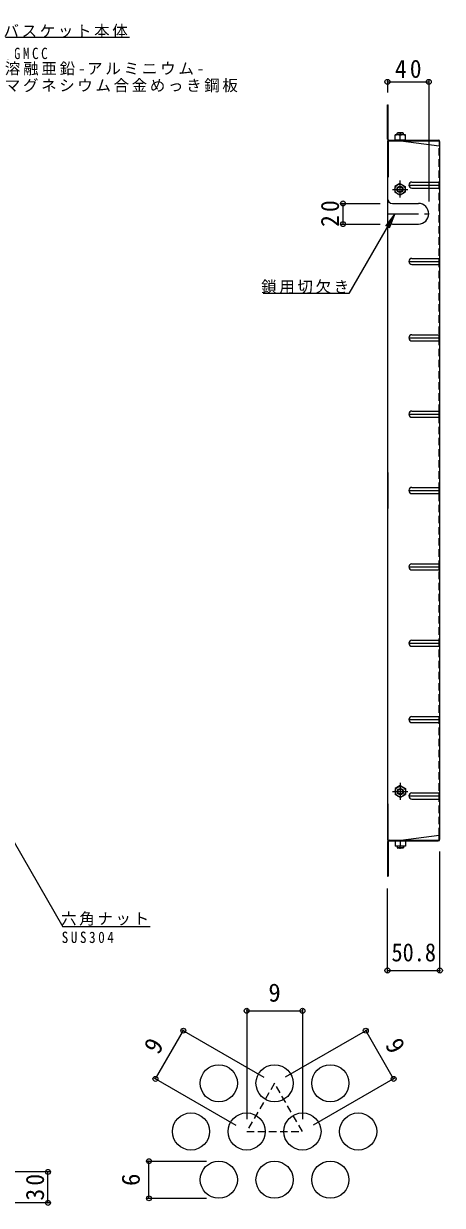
# Model space of a CAD drawing. Units: millimetres at full size, sheet at 1:6, with parts at other scales. Extents: x -1464 to 1197, y -1180 to 1127.
# Drawn here: x 791 to 1197, y -34 to 1112 of the extents above; entities that cross this region are included whole.
import ezdxf
from ezdxf.enums import TextEntityAlignment as Align

# ---------------------------------------------------------------- set-up
doc = ezdxf.new("R2010")
doc.units = ezdxf.units.MM
doc.header["$LTSCALE"] = 6
doc.header["$PDMODE"] = 32
doc.header["$PDSIZE"] = 4.8
doc.linetypes.add('CHAIN1', pattern=[8, 5, -1, 1, -1])
doc.linetypes.add('DASHED1', pattern=[1.8, 1.2, -0.6])
for name, color, linetype, lineweight in [('6-0', 2, 'Continuous', 9), ('6-1', 3, 'Continuous', 9), ('6-4', 7, 'Continuous', 9), ('6-5', 7, 'Continuous', 9), ('6-7', 2, 'Continuous', 9), ('6-B', 2, 'Continuous', 9), ('6-D', 2, 'CHAIN1', 9), ('F-4_F-4ﾚｲﾔ', 7, 'Continuous', 9), ('F-6_F-6ﾚｲﾔ', 2, 'Continuous', 9)]:
    doc.layers.add(name, color=color, linetype=linetype, lineweight=lineweight)
doc.styles.add('ＭＳ ゴシック', font='')
doc.styles.get('ＭＳ ゴシック').set_extended_font_data('MS Gothic')

msp = doc.modelspace()

# ---------------------------------------------------------------- linework, layer by layer
at = {"layer": '6-0', "linetype": 'CHAIN1'}
for p, q in [((1164.45, 955.057), (1194.45, 955.057)), ((1143.65, 927.296), (1183.65, 927.296)), ((1164.45, 881.057), (1194.45, 881.057)), ((1164.45, 807.057), (1194.45, 807.057)), ((1164.45, 733.057), (1194.45, 733.057)), ((1164.45, 659.057), (1194.45, 659.057)), ((1164.45, 585.057), (1194.45, 585.057)), ((1164.45, 511.057), (1194.45, 511.057)), ((1164.45, 437.057), (1194.45, 437.057)), ((1164.45, 363.057), (1194.45, 363.057))]:
    msp.add_line(p, q, dxfattribs=at)
at = {"layer": '6-0'}
for p, q in [((1167.45, 958.057), (1193.65, 958.057)), ((1167.45, 952.057), (1193.65, 952.057)), ((1193.65, 958.057), (1194.45, 958.057)), ((1193.65, 952.057), (1194.45, 952.057)), ((1148.65, 937.296), (1173.65, 937.296)), ((1148.65, 917.296), (1173.65, 917.296)), ((1167.45, 884.057), (1193.65, 884.057)), ((1193.65, 884.057), (1194.45, 884.057)), ((1167.45, 878.057), (1193.65, 878.057)), ((1193.65, 878.057), (1194.45, 878.057)), ((1167.45, 810.057), (1193.65, 810.057)), ((1167.45, 804.057), (1193.65, 804.057)), ((1193.65, 810.057), (1194.45, 810.057)), ((1193.65, 804.057), (1194.45, 804.057)), ((1167.45, 736.057), (1193.65, 736.057)), ((1193.65, 736.057), (1194.45, 736.057)), ((1167.45, 730.057), (1193.65, 730.057)), ((1193.65, 730.057), (1194.45, 730.057)), ((1167.45, 662.057), (1193.65, 662.057)), ((1167.45, 656.057), (1193.65, 656.057)), ((1193.65, 662.057), (1194.45, 662.057)), ((1193.65, 656.057), (1194.45, 656.057)), ((1167.45, 588.057), (1193.65, 588.057)), ((1193.65, 588.057), (1194.45, 588.057)), ((1167.45, 582.057), (1193.65, 582.057)), ((1193.65, 582.057), (1194.45, 582.057)), ((1167.45, 514.057), (1193.65, 514.057)), ((1167.45, 508.057), (1193.65, 508.057)), ((1193.65, 514.057), (1194.45, 514.057)), ((1193.65, 508.057), (1194.45, 508.057)), ((1167.45, 440.057), (1193.65, 440.057)), ((1193.65, 440.057), (1194.45, 440.057)), ((1167.45, 434.057), (1193.65, 434.057)), ((1193.65, 434.057), (1194.45, 434.057)), ((1167.45, 366.057), (1193.65, 366.057)), ((1167.45, 360.057), (1193.65, 360.057)), ((1193.65, 366.057), (1194.45, 366.057)), ((1193.65, 360.057), (1194.45, 360.057))]:
    msp.add_line(p, q, dxfattribs=at)
for centre, radius, start, end in [((1167.45, 955.057), 3, 90, 270), ((1148.65, 942.296), 5, 180, 270), ((1173.65, 927.296), 10, 270, 90), ((1148.65, 912.296), 5, 90, 180), ((1167.45, 881.057), 3, 90, 270), ((1167.45, 807.057), 3, 90, 270), ((1167.45, 733.057), 3, 90, 270), ((1167.45, 659.057), 3, 90, 270), ((1167.45, 585.057), 3, 90, 270), ((1167.45, 511.057), 3, 90, 270), ((1167.45, 437.057), 3, 90, 270), ((1167.45, 363.057), 3, 90, 270)]:
    msp.add_arc(centre, radius, start, end, dxfattribs=at)
at = {"layer": '6-1'}
for p, q in [((1153.15, 1005.356), (1153.65, 1005.856)), ((1153.15, 1003.656), (1153.15, 1005.356)), ((1159.15, 1005.356), (1153.15, 1005.356)), ((1158.65, 1005.856), (1153.65, 1005.856)), ((1159.15, 1005.356), (1158.65, 1005.856)), ((1159.15, 1003.656), (1159.15, 1005.356)), ((1153.15, 314.456), (1153.15, 312.756)), ((1159.15, 312.756), (1153.15, 312.756)), ((1153.15, 312.756), (1153.65, 312.256)), ((1158.65, 312.256), (1153.65, 312.256)), ((1159.15, 312.756), (1158.65, 312.256)), ((1159.15, 314.456), (1159.15, 312.756))]:
    msp.add_line(p, q, dxfattribs=at)
at = {"layer": '6-4'}
for p, q in [((1143.65, 1056.934), (1143.65, 1044.86)), ((1143.65, 1055.134), (1183.65, 1055.134)), ((1183.65, 1056.934), (1183.65, 939.296)), ((1098.816, 937.296), (1136.65, 937.296)), ((1100.616, 937.296), (1100.616, 917.296)), ((1098.816, 917.296), (1136.65, 917.296)), ((1194.45, 191.998), (1194.45, 309.053)), ((1143.65, 191.998), (1143.65, 273.253)), ((1143.65, 193.798), (1194.45, 193.798)), ((816.714, -1.387), (712.847, -1.387)), ((814.914, -31.387), (814.914, -1.387)), ((816.714, -31.387), (762.847, -31.387))]:
    msp.add_line(p, q, dxfattribs=at)
for p in [(1143.65, 1055.134), (1183.65, 1055.134), (1100.616, 937.296), (1100.616, 917.296), (1143.65, 193.798), (1194.45, 193.798), (814.914, -1.387), (814.914, -31.387)]:
    msp.add_point(p, dxfattribs=at)
at = {"layer": '6-5'}
for p, q in [((893.814, 1098.028), (773.814, 1098.028)), ((1150.957, 927.296), (1141.826, 915.395)), ((1150.957, 927.296), (1145.217, 913.437)), ((757.014, 361.503), (829.285, 236.323)), ((914.015, 236.323), (829.285, 236.323))]:
    msp.add_line(p, q, dxfattribs=at)
msp.add_lwpolyline([(1150.957, 927.296), (1106.369, 850.067), (1023.369, 850.067)], dxfattribs=at)
at = {"layer": '6-7'}
for p, q in [((1143.65, 1032.86), (1144.45, 1032.86)), ((1143.65, 999.46), (1143.65, 1032.86)), ((1144.45, 999.326), (1144.45, 1032.86)), ((1143.65, 1007.86), (1144.45, 1007.86)), ((1143.65, 997.86), (1143.65, 659.057)), ((1144.45, 997.86), (1144.45, 962.855)), ((1145.117, 998.66), (1192.85, 998.66)), ((1145.25, 997.86), (1192.984, 997.86)), ((1156.65, 997.856), (1193.65, 993.244)), ((1193.65, 997.193), (1193.65, 993.244)), ((1194.45, 321.053), (1194.45, 997.06)), ((1143.65, 962.855), (1144.45, 962.855)), ((1193.65, 952.057), (1193.65, 958.057)), ((1193.65, 878.057), (1193.65, 884.057)), ((1193.65, 804.057), (1193.65, 810.057)), ((1193.65, 730.057), (1193.65, 736.057)), ((1143.65, 676.56), (1144.45, 676.56)), ((1143.65, 659.057), (1143.65, 320.253)), ((1193.65, 656.057), (1193.65, 662.057)), ((1193.65, 582.057), (1193.65, 588.057)), ((1193.65, 508.057), (1193.65, 514.057)), ((1193.65, 434.057), (1193.65, 440.057)), ((1143.65, 355.257), (1144.45, 355.257)), ((1144.45, 320.253), (1144.45, 355.257)), ((1193.65, 360.057), (1193.65, 366.057)), ((1156.65, 320.256), (1193.65, 324.868)), ((1193.65, 320.919), (1193.65, 324.868)), ((1143.65, 320.253), (1144.45, 320.253)), ((1143.65, 310.253), (1144.45, 310.253)), ((1144.45, 320.253), (1145.25, 320.253)), ((1144.45, 318.786), (1144.45, 285.253)), ((1145.117, 319.453), (1192.85, 319.453)), ((1145.25, 320.253), (1192.984, 320.253))]:
    msp.add_line(p, q, dxfattribs=at)
at = {"layer": '6-7', "linetype": 'DASHED1'}
msp.add_line((1193.65, 324.868), (1193.65, 993.244), dxfattribs=at)
at = {"layer": '6-7'}
for points in [[(1143.65, 997.86), (1144.45, 997.86), (1145.25, 997.86)], [(1143.65, 641.559), (1144.45, 641.559), (1144.45, 676.56)], [(1143.65, 318.653), (1143.65, 285.253), (1144.45, 285.253)]]:
    msp.add_lwpolyline(points, dxfattribs=at)
for centre, radius, start, end in [((1145.25, 999.46), 1.6, 180, 270), ((1145.117, 999.326), 0.667, 180, 270), ((1192.85, 997.06), 1.6, 0, 90), ((1192.984, 997.193), 0.667, 0, 90), ((1193.65, 994.044), 0.8, 270, 0), ((1192.85, 321.053), 1.6, 270, 0), ((1192.984, 320.919), 0.667, 270, 0), ((1193.65, 324.068), 0.8, 0, 90), ((1145.25, 318.653), 1.6, 90, 180), ((1145.117, 318.786), 0.667, 90, 180)]:
    msp.add_arc(centre, radius, start, end, dxfattribs=at)
at = {"layer": '6-B'}
for p, q in [((1161.15, 1003.656), (1151.15, 1003.656)), ((1151.15, 998.656), (1151.15, 1003.656)), ((1161.15, 998.656), (1151.15, 998.656)), ((1156.15, 998.656), (1156.15, 1003.223)), ((1161.15, 998.656), (1161.15, 1003.656)), ((1155.75, 956.706), (1150.75, 953.819)), ((1150.75, 953.819), (1150.75, 948.093)), ((1155.75, 945.206), (1150.75, 948.093)), ((1155.75, 945.206), (1160.75, 948.093)), ((1156.15, 373.003), (1151.15, 370.116)), ((1151.15, 370.116), (1151.15, 364.389)), ((1156.15, 361.503), (1151.15, 364.389)), ((1156.15, 361.503), (1161.15, 364.389)), ((1161.15, 319.456), (1151.15, 319.456)), ((1151.15, 319.456), (1151.15, 314.456)), ((1161.15, 314.456), (1151.15, 314.456)), ((1156.15, 319.456), (1156.15, 314.889)), ((1161.15, 319.456), (1161.15, 314.456))]:
    msp.add_line(p, q, dxfattribs=at)
for points in [[(1155.75, 956.706), (1160.75, 953.819), (1160.75, 948.093)], [(1156.15, 373.003), (1161.15, 370.116), (1161.15, 364.389)]]:
    msp.add_lwpolyline(points, dxfattribs=at)
for centre, radius in [((1155.75, 950.956), 5), ((1155.75, 950.956), 3), ((1155.75, 950.956), 2.458), ((1156.15, 367.253), 5), ((1156.15, 367.253), 3), ((1156.15, 367.253), 2.458)]:
    msp.add_circle(centre, radius, dxfattribs=at)
for centre, start, end in [((1153.65, 996.223), 70.34633, 109.65366), ((1158.65, 996.223), 70.34633, 109.65366), ((1153.65, 321.889), 250.34634, 289.65367), ((1158.65, 321.889), 250.34634, 289.65367)]:
    msp.add_arc(centre, 7.433, start, end, dxfattribs=at)
at = {"layer": '6-D'}
for p, q in [((1156.15, 1006.343), (1156.15, 1003.281)), ((1148.68, 950.86), (1163.44, 950.86)), ((1155.75, 959.484), (1155.75, 942.977)), ((1148.68, 367.253), (1163.44, 367.253)), ((1156.15, 375.781), (1156.15, 359.273)), ((1156.15, 311.77), (1156.15, 314.831))]:
    msp.add_line(p, q, dxfattribs=at)
at = {"layer": 'F-4_F-4ﾚｲﾔ'}
for p, q in [((1007.35, 156.598), (1007.35, 49.798)), ((1007.35, 154.798), (1061.35, 154.798)), ((1061.35, 156.598), (1061.35, 49.798)), ((919.016, 88.798), (946.016, 135.564)), ((944.457, 136.464), (1023.958, 90.564)), ((1124.244, 136.464), (1044.743, 90.564)), ((1149.685, 88.798), (1122.685, 135.564)), ((917.457, 89.698), (996.958, 43.798)), ((1151.244, 89.698), (1071.743, 43.798)), ((910.929, 9.033), (968.35, 9.033)), ((912.729, -26.967), (912.729, 9.033)), ((910.929, -26.967), (968.35, -26.967))]:
    msp.add_line(p, q, dxfattribs=at)
for p in [(1007.35, 154.798), (1061.35, 154.798), (946.016, 135.564), (1122.685, 135.564), (919.016, 88.798), (1149.685, 88.798), (912.729, 9.033), (912.729, -26.967)]:
    msp.add_point(p, dxfattribs=at)
at = {"layer": 'F-6_F-6ﾚｲﾔ', "linetype": 'DASHED1'}
msp.add_lwpolyline([(1034.35, 84.564), (1007.35, 37.798), (1061.35, 37.798)], close=True, dxfattribs=at)
at = {"layer": 'F-6_F-6ﾚｲﾔ'}
for centre in [(980.35, 84.564), (1034.35, 84.564), (1088.35, 84.564), (953.35, 37.798), (1007.35, 37.798), (1061.35, 37.798), (1115.35, 37.798), (980.35, -8.967), (1034.35, -8.967), (1088.35, -8.967)]:
    msp.add_circle(centre, 18, dxfattribs=at)

# ---------------------------------------------------------------- texts
at = {"layer": '6-4', "color": 2, "style": 'ＭＳ ゴシック', "width": 0.9}
msp.add_text('50.8', height=17.6, dxfattribs=at).set_placement((1147.6, 197.398), align=Align.BOTTOM_LEFT)
at = {"layer": '6-4', "color": 2, "insert": (1150.9, 1058.734), "char_height": 17.6, "attachment_point": 7, "style": 'ＭＳ ゴシック'}
msp.add_mtext('\\T1.27;\\W0.95;40', dxfattribs=at)
at = {"layer": '6-4', "color": 2, "char_height": 17.6, "attachment_point": 7, "rotation": 90, "style": 'ＭＳ ゴシック'}
for s, insert in [('\\T1.27;\\W0.95;20', (1097.016, 914.546)), ('\\T1.27;\\W0.95;30', (811.314, -29.137))]:
    msp.add_mtext(s, dxfattribs=dict(at, insert=insert))
at = {"layer": '6-5', "char_height": 11, "attachment_point": 7, "style": 'ＭＳ ゴシック'}
for s, insert in [('\\T1.17;バスケット本体', (771.814, 1097.778)), ('\\T1.38;\\W0.85;SGMCC', (773.106, 1077.038)), ('\\T1.18;溶融亜鉛-アルミニウム-', (773.106, 1061.35)), ('\\T1.17;マグネシウム合金めっき鋼板', (773.106, 1044.973)), ('\\T1.17;鎖用切欠き', (1021.369, 849.817)), ('\\T1.17;六角ナット', (827.598, 237.307)), ('\\T1.39;\\W0.85;SUS304', (828.161, 220.333))]:
    msp.add_mtext(s, dxfattribs=dict(at, insert=insert))
at = {"layer": 'F-4_F-4ﾚｲﾔ', "color": 2, "style": 'ＭＳ ゴシック'}
msp.add_text('9', height=17.6, dxfattribs=at).set_placement((1028.35, 158.398), align=Align.BOTTOM_LEFT)
for s, rotation, p in [('9', 60, (926.398, 108.785)), ('9', 300, (1136.303, 119.177)), ('6', 90, (909.129, -14.967))]:
    msp.add_text(s, height=17.6, rotation=rotation, dxfattribs=at).set_placement(p, align=Align.BOTTOM_LEFT)

doc.saveas('drawing.dxf')
